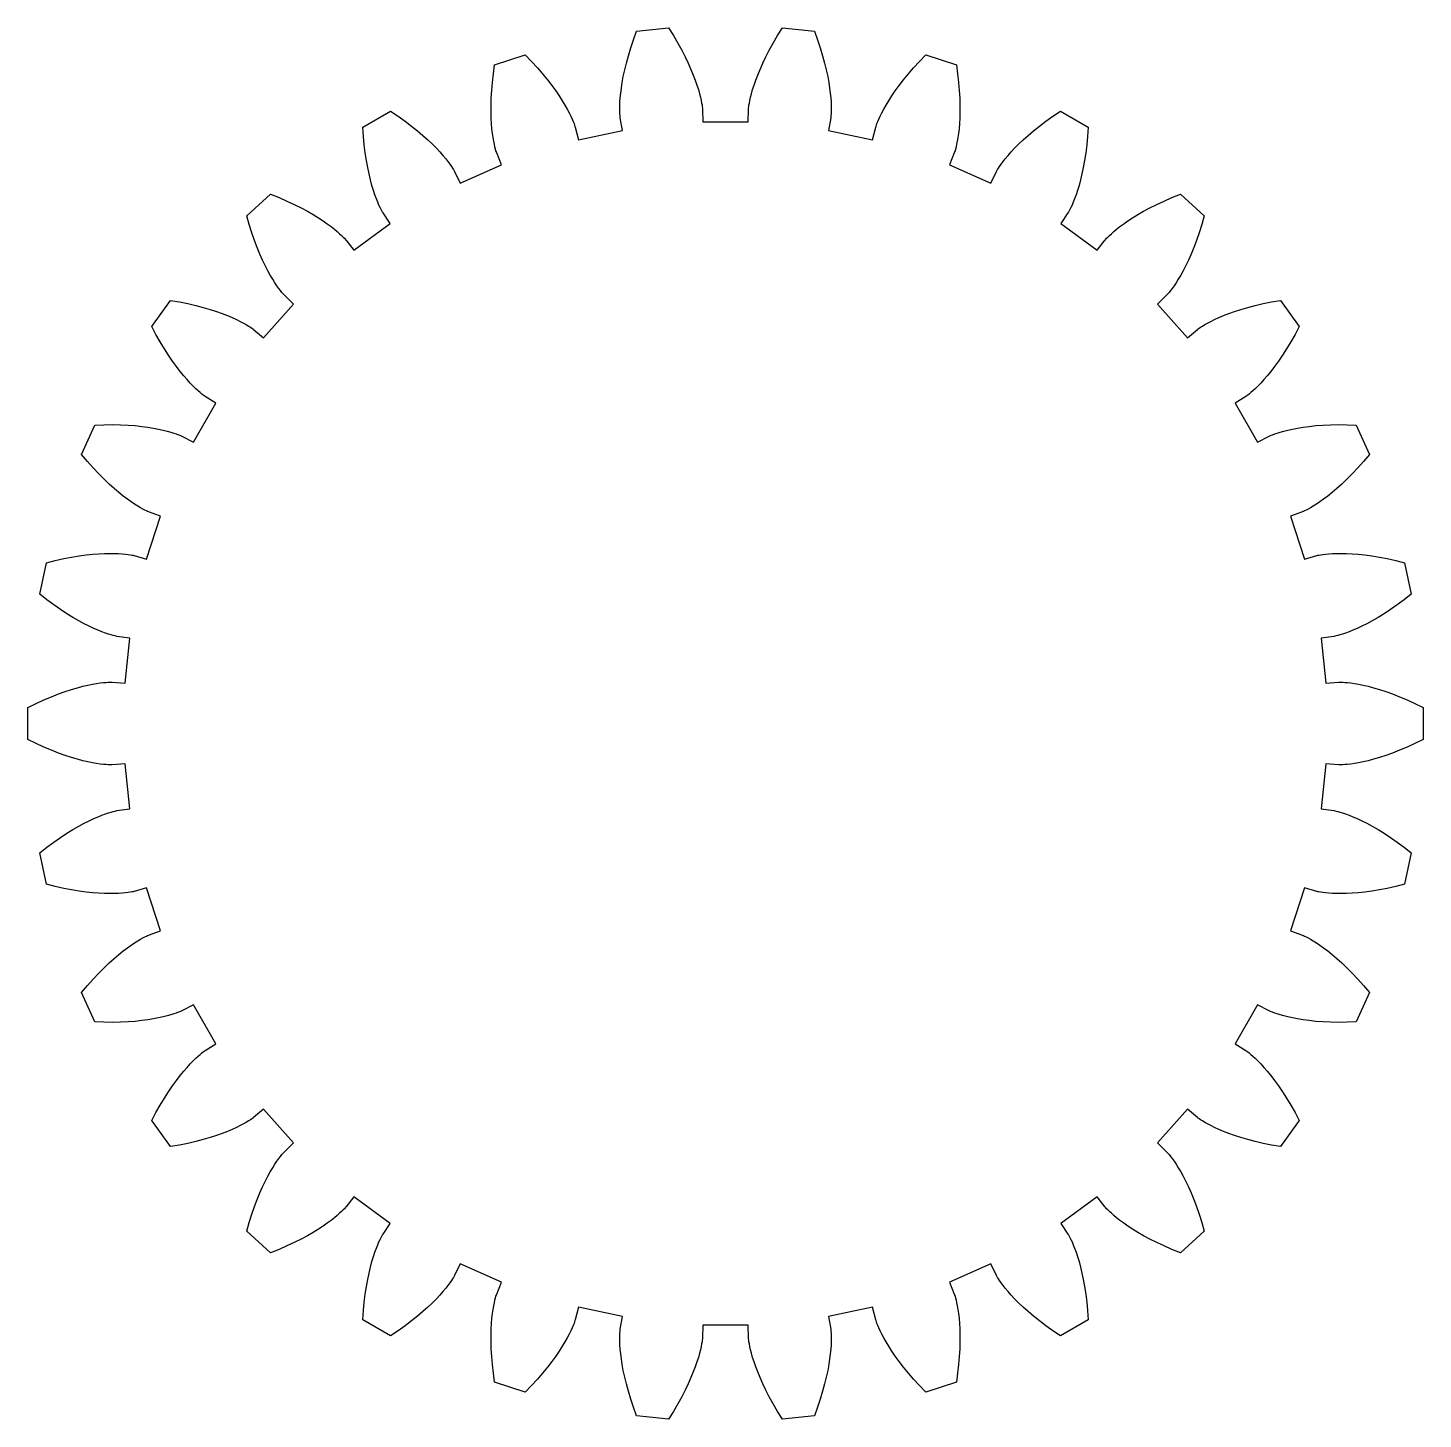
# Model space of a CAD drawing. Extents: x -32 to 32, y -31.9 to 31.9.
import ezdxf

# ---------------------------------------------------------------- set-up
doc = ezdxf.new("R2010")
doc.units = 0
doc.layers.add('1', color=7, linetype='CONTINUOUS')

msp = doc.modelspace()

# ---------------------------------------------------------------- linework, layer by layer
at = {"layer": '1', "color": 1}
for p, q in [((-4.221, 31.348), (-4.077, 31.739)), ((-4.077, 31.739), (-2.611, 31.893)), ((-2.611, 31.893), (-2.389, 31.54)), ((-2.389, 31.54), (-2.189, 31.201)), ((2.189, 31.201), (2.389, 31.54)), ((2.389, 31.54), (2.611, 31.893)), ((2.611, 31.893), (4.077, 31.739)), ((4.077, 31.739), (4.221, 31.348)), ((-4.454, 30.618), (-4.346, 30.974)), ((-4.346, 30.974), (-4.221, 31.348)), ((-2.189, 31.201), (-2.009, 30.875)), ((-2.009, 30.875), (-1.85, 30.565)), ((1.85, 30.565), (2.009, 30.875)), ((2.009, 30.875), (2.189, 31.201)), ((4.221, 31.348), (4.346, 30.974)), ((4.346, 30.974), (4.454, 30.618)), ((-10.646, 29.785), (-10.587, 30.198)), ((-10.587, 30.198), (-9.185, 30.654)), ((-9.185, 30.654), (-8.895, 30.354)), ((-8.895, 30.354), (-8.628, 30.064)), ((-4.623, 29.964), (-4.546, 30.281)), ((-4.546, 30.281), (-4.454, 30.618)), ((-1.85, 30.565), (-1.708, 30.27)), ((-1.708, 30.27), (-1.584, 29.992)), ((1.584, 29.992), (1.708, 30.27)), ((1.708, 30.27), (1.85, 30.565)), ((4.454, 30.618), (4.546, 30.281)), ((4.546, 30.281), (4.623, 29.964)), ((8.628, 30.064), (8.895, 30.354)), ((8.895, 30.354), (9.185, 30.654)), ((9.185, 30.654), (10.587, 30.198)), ((10.587, 30.198), (10.646, 29.785)), ((-10.691, 29.394), (-10.646, 29.785)), ((-8.628, 30.064), (-8.385, 29.783)), ((-8.385, 29.783), (-8.164, 29.512)), ((-8.164, 29.512), (-7.964, 29.254)), ((-4.737, 29.389), (-4.686, 29.666)), ((-4.686, 29.666), (-4.623, 29.964)), ((-1.584, 29.992), (-1.477, 29.732)), ((-1.477, 29.732), (-1.385, 29.49)), ((-1.385, 29.49), (-1.307, 29.266)), ((1.307, 29.266), (1.385, 29.49)), ((1.385, 29.49), (1.477, 29.732)), ((1.477, 29.732), (1.584, 29.992)), ((4.623, 29.964), (4.686, 29.666)), ((4.686, 29.666), (4.737, 29.389)), ((7.964, 29.254), (8.164, 29.512)), ((8.164, 29.512), (8.385, 29.783)), ((8.385, 29.783), (8.628, 30.064)), ((10.646, 29.785), (10.691, 29.394)), ((-10.742, 28.675), (-10.722, 29.023)), ((-10.722, 29.023), (-10.691, 29.394)), ((-7.964, 29.254), (-7.786, 29.008)), ((-7.786, 29.008), (-7.626, 28.775)), ((-4.827, 28.686), (-4.806, 28.899)), ((-4.806, 28.899), (-4.776, 29.133)), ((-4.776, 29.133), (-4.737, 29.389)), ((-1.307, 29.266), (-1.243, 29.062)), ((-1.243, 29.062), (-1.19, 28.878)), ((-1.19, 28.878), (-1.149, 28.714)), ((1.149, 28.714), (1.19, 28.878)), ((1.19, 28.878), (1.243, 29.062)), ((1.243, 29.062), (1.307, 29.266)), ((4.737, 29.389), (4.776, 29.133)), ((4.776, 29.133), (4.806, 28.899)), ((4.806, 28.899), (4.827, 28.686)), ((7.626, 28.775), (7.786, 29.008)), ((7.786, 29.008), (7.964, 29.254)), ((10.691, 29.394), (10.722, 29.023)), ((10.722, 29.023), (10.742, 28.675)), ((-10.752, 28.044), (-10.751, 28.348)), ((-10.751, 28.348), (-10.742, 28.675)), ((-7.626, 28.775), (-7.486, 28.557)), ((-7.486, 28.557), (-7.364, 28.355)), ((-7.364, 28.355), (-7.258, 28.169)), ((-7.258, 28.169), (-7.168, 28)), ((-4.848, 28.179), (-4.847, 28.326)), ((-4.846, 28.055), (-4.848, 28.179)), ((-4.847, 28.326), (-4.84, 28.495)), ((-4.84, 28.495), (-4.827, 28.686)), ((-1.149, 28.714), (-1.116, 28.572)), ((-1.116, 28.572), (-1.093, 28.45)), ((-1.093, 28.45), (-1.076, 28.35)), ((-1.076, 28.35), (-1.065, 28.272)), ((-1.065, 28.272), (-1.059, 28.216)), ((-1.059, 28.216), (-1.056, 28.182)), ((-1.056, 28.182), (-1.056, 28.171)), ((-1.056, 28.171), (-1.034, 27.581)), ((1.034, 27.581), (1.056, 28.171)), ((1.056, 28.182), (1.059, 28.216)), ((1.056, 28.171), (1.056, 28.182)), ((1.059, 28.216), (1.065, 28.272)), ((1.065, 28.272), (1.076, 28.35)), ((1.076, 28.35), (1.093, 28.45)), ((1.093, 28.45), (1.116, 28.572)), ((1.116, 28.572), (1.149, 28.714)), ((4.827, 28.686), (4.84, 28.495)), ((4.84, 28.495), (4.847, 28.326)), ((4.848, 28.179), (4.846, 28.055)), ((4.847, 28.326), (4.848, 28.179)), ((7.168, 28), (7.258, 28.169)), ((7.258, 28.169), (7.364, 28.355)), ((7.364, 28.355), (7.486, 28.557)), ((7.486, 28.557), (7.626, 28.775)), ((10.742, 28.675), (10.751, 28.348)), ((10.751, 28.348), (10.752, 28.044)), ((-16.634, 27.337), (-15.357, 28.074)), ((-15.357, 28.074), (-15.011, 27.842)), ((-15.011, 27.842), (-14.69, 27.613)), ((-14.69, 27.613), (-14.394, 27.388)), ((-10.744, 27.762), (-10.752, 28.044)), ((-10.729, 27.504), (-10.744, 27.762)), ((-7.168, 28), (-7.094, 27.848)), ((-7.094, 27.848), (-7.032, 27.715)), ((-7.032, 27.715), (-6.984, 27.601)), ((-6.984, 27.601), (-6.947, 27.507)), ((-4.842, 27.954), (-4.846, 28.055)), ((-4.836, 27.876), (-4.842, 27.954)), ((-4.831, 27.82), (-4.836, 27.876)), ((-4.826, 27.786), (-4.831, 27.82)), ((-4.824, 27.775), (-4.826, 27.786)), ((-4.723, 27.193), (-4.824, 27.775)), ((-1.034, 27.581), (1.034, 27.581)), ((4.824, 27.775), (4.723, 27.193)), ((4.826, 27.786), (4.824, 27.775)), ((4.831, 27.82), (4.826, 27.786)), ((4.836, 27.876), (4.831, 27.82)), ((4.842, 27.954), (4.836, 27.876)), ((4.846, 28.055), (4.842, 27.954)), ((6.947, 27.507), (6.984, 27.601)), ((6.984, 27.601), (7.032, 27.715)), ((7.032, 27.715), (7.094, 27.848)), ((7.094, 27.848), (7.168, 28)), ((10.744, 27.762), (10.729, 27.504)), ((10.752, 28.044), (10.744, 27.762)), ((14.394, 27.388), (14.69, 27.613)), ((14.69, 27.613), (15.011, 27.842)), ((15.011, 27.842), (15.357, 28.074)), ((15.357, 28.074), (16.634, 27.337)), ((-16.606, 26.921), (-16.634, 27.337)), ((-16.568, 26.529), (-16.606, 26.921)), ((-14.394, 27.388), (-14.121, 27.17)), ((-14.121, 27.17), (-13.873, 26.958)), ((-13.873, 26.958), (-13.646, 26.755)), ((-10.709, 27.268), (-10.729, 27.504)), ((-10.685, 27.055), (-10.709, 27.268)), ((-10.658, 26.866), (-10.685, 27.055)), ((-6.947, 27.507), (-6.92, 27.433)), ((-6.92, 27.433), (-6.902, 27.379)), ((-6.902, 27.379), (-6.893, 27.347)), ((-6.893, 27.347), (-6.89, 27.336)), ((-6.89, 27.336), (-6.745, 26.763)), ((-6.745, 26.763), (-4.723, 27.193)), ((4.723, 27.193), (6.745, 26.763)), ((6.745, 26.763), (6.89, 27.336)), ((6.89, 27.336), (6.893, 27.347)), ((6.893, 27.347), (6.902, 27.379)), ((6.902, 27.379), (6.92, 27.433)), ((6.92, 27.433), (6.947, 27.507)), ((10.685, 27.055), (10.658, 26.866)), ((10.709, 27.268), (10.685, 27.055)), ((10.729, 27.504), (10.709, 27.268)), ((13.646, 26.755), (13.873, 26.958)), ((13.873, 26.958), (14.121, 27.17)), ((14.121, 27.17), (14.394, 27.388)), ((16.606, 26.921), (16.568, 26.529)), ((16.634, 27.337), (16.606, 26.921)), ((-16.522, 26.16), (-16.568, 26.529)), ((-13.646, 26.755), (-13.442, 26.561)), ((-13.442, 26.561), (-13.26, 26.377)), ((-13.26, 26.377), (-13.098, 26.204)), ((-10.63, 26.699), (-10.658, 26.866)), ((-10.601, 26.556), (-10.63, 26.699)), ((-10.574, 26.435), (-10.601, 26.556)), ((-10.548, 26.337), (-10.574, 26.435)), ((-10.526, 26.261), (-10.548, 26.337)), ((-10.509, 26.207), (-10.526, 26.261)), ((10.526, 26.261), (10.509, 26.207)), ((10.548, 26.337), (10.526, 26.261)), ((10.574, 26.435), (10.548, 26.337)), ((10.601, 26.556), (10.574, 26.435)), ((10.63, 26.699), (10.601, 26.556)), ((10.658, 26.866), (10.63, 26.699)), ((13.098, 26.204), (13.26, 26.377)), ((13.26, 26.377), (13.442, 26.561)), ((13.442, 26.561), (13.646, 26.755)), ((16.568, 26.529), (16.522, 26.16)), ((-16.469, 25.815), (-16.522, 26.16)), ((-16.41, 25.493), (-16.469, 25.815)), ((-13.098, 26.204), (-12.956, 26.044)), ((-12.956, 26.044), (-12.833, 25.897)), ((-12.833, 25.897), (-12.729, 25.765)), ((-12.729, 25.765), (-12.641, 25.647)), ((-12.641, 25.647), (-12.57, 25.546)), ((-12.162, 24.776), (-10.274, 25.617)), ((-10.498, 26.175), (-10.509, 26.207)), ((-10.494, 26.165), (-10.498, 26.175)), ((-10.274, 25.617), (-10.494, 26.165)), ((10.494, 26.165), (10.274, 25.617)), ((10.274, 25.617), (12.162, 24.776)), ((10.498, 26.175), (10.494, 26.165)), ((10.509, 26.207), (10.498, 26.175)), ((12.57, 25.546), (12.641, 25.647)), ((12.641, 25.647), (12.729, 25.765)), ((12.729, 25.765), (12.833, 25.897)), ((12.833, 25.897), (12.956, 26.044)), ((12.956, 26.044), (13.098, 26.204)), ((16.469, 25.815), (16.41, 25.493)), ((16.522, 26.16), (16.469, 25.815)), ((-16.347, 25.196), (-16.41, 25.493)), ((-16.281, 24.922), (-16.347, 25.196)), ((-12.57, 25.546), (-12.514, 25.461)), ((-12.514, 25.461), (-12.472, 25.394)), ((-12.472, 25.394), (-12.444, 25.346)), ((-12.444, 25.346), (-12.428, 25.316)), ((-12.428, 25.316), (-12.423, 25.306)), ((-12.423, 25.306), (-12.162, 24.776)), ((12.162, 24.776), (12.423, 25.306)), ((12.423, 25.306), (12.428, 25.316)), ((12.428, 25.316), (12.444, 25.346)), ((12.444, 25.346), (12.472, 25.394)), ((12.472, 25.394), (12.514, 25.461)), ((12.514, 25.461), (12.57, 25.546)), ((16.347, 25.196), (16.281, 24.922)), ((16.41, 25.493), (16.347, 25.196)), ((-16.213, 24.672), (-16.281, 24.922)), ((-16.145, 24.446), (-16.213, 24.672)), ((-16.077, 24.243), (-16.145, 24.446)), ((16.145, 24.446), (16.077, 24.243)), ((16.213, 24.672), (16.145, 24.446)), ((16.281, 24.922), (16.213, 24.672)), ((-21.954, 23.281), (-20.859, 24.268)), ((-20.859, 24.268), (-20.472, 24.112)), ((-20.472, 24.112), (-20.11, 23.955)), ((-20.11, 23.955), (-19.774, 23.797)), ((-19.774, 23.797), (-19.462, 23.64)), ((-16.011, 24.063), (-16.077, 24.243)), ((-15.949, 23.906), (-16.011, 24.063)), ((-15.891, 23.771), (-15.949, 23.906)), ((-15.839, 23.659), (-15.891, 23.771)), ((15.891, 23.771), (15.839, 23.659)), ((15.949, 23.906), (15.891, 23.771)), ((16.011, 24.063), (15.949, 23.906)), ((16.077, 24.243), (16.011, 24.063)), ((19.462, 23.64), (19.774, 23.797)), ((19.774, 23.797), (20.11, 23.955)), ((20.11, 23.955), (20.472, 24.112)), ((20.472, 24.112), (20.859, 24.268)), ((20.859, 24.268), (21.954, 23.281)), ((-21.84, 22.88), (-21.954, 23.281)), ((-19.462, 23.64), (-19.174, 23.485)), ((-19.174, 23.485), (-18.911, 23.333)), ((-18.911, 23.333), (-18.671, 23.186)), ((-18.671, 23.186), (-18.454, 23.044)), ((-18.454, 23.044), (-18.26, 22.909)), ((-15.793, 23.568), (-15.839, 23.659)), ((-15.756, 23.499), (-15.793, 23.568)), ((-15.728, 23.45), (-15.756, 23.499)), ((-15.711, 23.421), (-15.728, 23.45)), ((-15.704, 23.411), (-15.711, 23.421)), ((-15.375, 22.921), (-15.704, 23.411)), ((15.704, 23.411), (15.375, 22.921)), ((15.711, 23.421), (15.704, 23.411)), ((15.728, 23.45), (15.711, 23.421)), ((15.756, 23.499), (15.728, 23.45)), ((15.793, 23.568), (15.756, 23.499)), ((15.839, 23.659), (15.793, 23.568)), ((18.26, 22.909), (18.454, 23.044)), ((18.454, 23.044), (18.671, 23.186)), ((18.671, 23.186), (18.911, 23.333)), ((18.911, 23.333), (19.174, 23.485)), ((19.174, 23.485), (19.462, 23.64)), ((21.954, 23.281), (21.84, 22.88)), ((-21.722, 22.504), (-21.84, 22.88)), ((-21.6, 22.153), (-21.722, 22.504)), ((-18.26, 22.909), (-18.088, 22.781)), ((-18.088, 22.781), (-17.937, 22.663)), ((-17.937, 22.663), (-17.807, 22.555)), ((-17.807, 22.555), (-17.697, 22.459)), ((-17.697, 22.459), (-17.606, 22.374)), ((-17.048, 21.706), (-15.375, 22.921)), ((15.375, 22.921), (17.048, 21.706)), ((17.606, 22.374), (17.697, 22.459)), ((17.697, 22.459), (17.807, 22.555)), ((17.807, 22.555), (17.937, 22.663)), ((17.937, 22.663), (18.088, 22.781)), ((18.088, 22.781), (18.26, 22.909)), ((21.722, 22.504), (21.6, 22.153)), ((21.84, 22.88), (21.722, 22.504)), ((-21.476, 21.826), (-21.6, 22.153)), ((-21.352, 21.524), (-21.476, 21.826)), ((-17.606, 22.374), (-17.534, 22.303)), ((-17.534, 22.303), (-17.48, 22.246)), ((-17.48, 22.246), (-17.442, 22.205)), ((-17.442, 22.205), (-17.42, 22.179)), ((-17.42, 22.179), (-17.413, 22.17)), ((-17.413, 22.17), (-17.048, 21.706)), ((17.048, 21.706), (17.413, 22.17)), ((17.413, 22.17), (17.42, 22.179)), ((17.42, 22.179), (17.442, 22.205)), ((17.442, 22.205), (17.48, 22.246)), ((17.48, 22.246), (17.534, 22.303)), ((17.534, 22.303), (17.606, 22.374)), ((21.476, 21.826), (21.352, 21.524)), ((21.6, 22.153), (21.476, 21.826)), ((-21.229, 21.246), (-21.352, 21.524)), ((-21.107, 20.992), (-21.229, 21.246)), ((21.229, 21.246), (21.107, 20.992)), ((21.352, 21.524), (21.229, 21.246)), ((-20.988, 20.762), (-21.107, 20.992)), ((-20.874, 20.555), (-20.988, 20.762)), ((-20.766, 20.37), (-20.874, 20.555)), ((20.874, 20.555), (20.766, 20.37)), ((20.988, 20.762), (20.874, 20.555)), ((21.107, 20.992), (20.988, 20.762)), ((-20.664, 20.208), (-20.766, 20.37)), ((-20.57, 20.067), (-20.664, 20.208)), ((-20.486, 19.948), (-20.57, 20.067)), ((-20.411, 19.849), (-20.486, 19.948)), ((-20.348, 19.769), (-20.411, 19.849)), ((20.411, 19.849), (20.348, 19.769)), ((20.486, 19.948), (20.411, 19.849)), ((20.57, 20.067), (20.486, 19.948)), ((20.664, 20.208), (20.57, 20.067)), ((20.766, 20.37), (20.664, 20.208)), ((-26.315, 18.208), (-25.448, 19.401)), ((-25.448, 19.401), (-25.038, 19.329)), ((-25.038, 19.329), (-24.651, 19.251)), ((-24.651, 19.251), (-24.289, 19.166)), ((-21.188, 17.687), (-19.805, 19.223)), ((-20.297, 19.709), (-20.348, 19.769)), ((-20.26, 19.667), (-20.297, 19.709)), ((-20.237, 19.643), (-20.26, 19.667)), ((-20.229, 19.635), (-20.237, 19.643)), ((-19.805, 19.223), (-20.229, 19.635)), ((20.229, 19.635), (19.805, 19.223)), ((19.805, 19.223), (21.188, 17.687)), ((20.237, 19.643), (20.229, 19.635)), ((20.26, 19.667), (20.237, 19.643)), ((20.297, 19.709), (20.26, 19.667)), ((20.348, 19.769), (20.297, 19.709)), ((24.289, 19.166), (24.651, 19.251)), ((24.651, 19.251), (25.038, 19.329)), ((25.038, 19.329), (25.448, 19.401)), ((25.448, 19.401), (26.315, 18.208)), ((-24.289, 19.166), (-23.952, 19.077)), ((-23.952, 19.077), (-23.638, 18.985)), ((-23.638, 18.985), (-23.349, 18.891)), ((-23.349, 18.891), (-23.084, 18.797)), ((-23.084, 18.797), (-22.842, 18.703)), ((-22.842, 18.703), (-22.624, 18.611)), ((-22.624, 18.611), (-22.429, 18.523)), ((22.429, 18.523), (22.624, 18.611)), ((22.624, 18.611), (22.842, 18.703)), ((22.842, 18.703), (23.084, 18.797)), ((23.084, 18.797), (23.349, 18.891)), ((23.349, 18.891), (23.638, 18.985)), ((23.638, 18.985), (23.952, 19.077)), ((23.952, 19.077), (24.289, 19.166)), ((-26.12, 17.839), (-26.315, 18.208)), ((-22.429, 18.523), (-22.257, 18.439)), ((-22.257, 18.439), (-22.108, 18.36)), ((-22.108, 18.36), (-21.98, 18.288)), ((-21.98, 18.288), (-21.874, 18.225)), ((-21.874, 18.225), (-21.788, 18.17)), ((-21.788, 18.17), (-21.723, 18.126)), ((-21.723, 18.126), (-21.677, 18.093)), ((-21.677, 18.093), (-21.65, 18.073)), ((-21.65, 18.073), (-21.642, 18.066)), ((-21.642, 18.066), (-21.188, 17.687)), ((21.188, 17.687), (21.642, 18.066)), ((21.642, 18.066), (21.65, 18.073)), ((21.65, 18.073), (21.677, 18.093)), ((21.677, 18.093), (21.723, 18.126)), ((21.723, 18.126), (21.788, 18.17)), ((21.788, 18.17), (21.874, 18.225)), ((21.874, 18.225), (21.98, 18.288)), ((21.98, 18.288), (22.108, 18.36)), ((22.108, 18.36), (22.257, 18.439)), ((22.257, 18.439), (22.429, 18.523)), ((26.315, 18.208), (26.12, 17.839)), ((-25.926, 17.496), (-26.12, 17.839)), ((-25.734, 17.178), (-25.926, 17.496)), ((25.926, 17.496), (25.734, 17.178)), ((26.12, 17.839), (25.926, 17.496)), ((-25.545, 16.884), (-25.734, 17.178)), ((-25.361, 16.614), (-25.545, 16.884)), ((25.545, 16.884), (25.361, 16.614)), ((25.734, 17.178), (25.545, 16.884)), ((-25.182, 16.368), (-25.361, 16.614)), ((-25.01, 16.145), (-25.182, 16.368)), ((-24.846, 15.944), (-25.01, 16.145)), ((25.01, 16.145), (24.846, 15.944)), ((25.182, 16.368), (25.01, 16.145)), ((25.361, 16.614), (25.182, 16.368)), ((-24.692, 15.765), (-24.846, 15.944)), ((-24.547, 15.608), (-24.692, 15.765)), ((-24.414, 15.47), (-24.547, 15.608)), ((-24.293, 15.352), (-24.414, 15.47)), ((24.414, 15.47), (24.293, 15.352)), ((24.547, 15.608), (24.414, 15.47)), ((24.692, 15.765), (24.547, 15.608)), ((24.846, 15.944), (24.692, 15.765)), ((-24.186, 15.253), (-24.293, 15.352)), ((-24.092, 15.171), (-24.186, 15.253)), ((-24.014, 15.107), (-24.092, 15.171)), ((-23.952, 15.058), (-24.014, 15.107)), ((-23.906, 15.025), (-23.952, 15.058)), ((-23.878, 15.006), (-23.906, 15.025)), ((-23.869, 15), (-23.878, 15.006)), ((-23.369, 14.685), (-23.869, 15)), ((23.869, 15), (23.369, 14.685)), ((23.878, 15.006), (23.869, 15)), ((23.906, 15.025), (23.878, 15.006)), ((23.952, 15.058), (23.906, 15.025)), ((24.014, 15.107), (23.952, 15.058)), ((24.092, 15.171), (24.014, 15.107)), ((24.186, 15.253), (24.092, 15.171)), ((24.293, 15.352), (24.186, 15.253)), ((-24.402, 12.895), (-23.369, 14.685)), ((23.369, 14.685), (24.402, 12.895)), ((-29.526, 12.339), (-28.926, 13.686)), ((-28.926, 13.686), (-28.509, 13.701)), ((-28.509, 13.701), (-28.115, 13.705)), ((-28.115, 13.705), (-27.743, 13.697)), ((-27.743, 13.697), (-27.395, 13.681)), ((-27.395, 13.681), (-27.069, 13.656)), ((-27.069, 13.656), (-26.766, 13.624)), ((-26.766, 13.624), (-26.487, 13.587)), ((-26.487, 13.587), (-26.232, 13.545)), ((-26.232, 13.545), (-25.999, 13.501)), ((-25.999, 13.501), (-25.79, 13.455)), ((-25.79, 13.455), (-25.604, 13.408)), ((25.604, 13.408), (25.79, 13.455)), ((25.79, 13.455), (25.999, 13.501)), ((25.999, 13.501), (26.232, 13.545)), ((26.232, 13.545), (26.487, 13.587)), ((26.487, 13.587), (26.766, 13.624)), ((26.766, 13.624), (27.069, 13.656)), ((27.069, 13.656), (27.395, 13.681)), ((27.395, 13.681), (27.743, 13.697)), ((27.743, 13.697), (28.115, 13.705)), ((28.115, 13.705), (28.509, 13.701)), ((28.509, 13.701), (28.926, 13.686)), ((28.926, 13.686), (29.526, 12.339)), ((-25.604, 13.408), (-25.442, 13.363)), ((-25.442, 13.363), (-25.302, 13.319)), ((-25.302, 13.319), (-25.185, 13.279)), ((-25.185, 13.279), (-25.09, 13.243)), ((-25.09, 13.243), (-25.017, 13.213)), ((-25.017, 13.213), (-24.965, 13.191)), ((-24.965, 13.191), (-24.935, 13.176)), ((-24.935, 13.176), (-24.925, 13.171)), ((-24.925, 13.171), (-24.402, 12.895)), ((24.402, 12.895), (24.925, 13.171)), ((24.925, 13.171), (24.935, 13.176)), ((24.935, 13.176), (24.965, 13.191)), ((24.965, 13.191), (25.017, 13.213)), ((25.017, 13.213), (25.09, 13.243)), ((25.09, 13.243), (25.185, 13.279)), ((25.185, 13.279), (25.302, 13.319)), ((25.302, 13.319), (25.442, 13.363)), ((25.442, 13.363), (25.604, 13.408)), ((-29.258, 12.019), (-29.526, 12.339)), ((29.526, 12.339), (29.258, 12.019)), ((-28.997, 11.723), (-29.258, 12.019)), ((-28.743, 11.452), (-28.997, 11.723)), ((28.997, 11.723), (28.743, 11.452)), ((29.258, 12.019), (28.997, 11.723)), ((-28.497, 11.204), (-28.743, 11.452)), ((-28.261, 10.979), (-28.497, 11.204)), ((-28.035, 10.775), (-28.261, 10.979)), ((28.261, 10.979), (28.035, 10.775)), ((28.497, 11.204), (28.261, 10.979)), ((28.743, 11.452), (28.497, 11.204)), ((-27.82, 10.592), (-28.035, 10.775)), ((-27.618, 10.43), (-27.82, 10.592)), ((-27.43, 10.287), (-27.618, 10.43)), ((-27.256, 10.163), (-27.43, 10.287)), ((27.43, 10.287), (27.256, 10.163)), ((27.618, 10.43), (27.43, 10.287)), ((27.82, 10.592), (27.618, 10.43)), ((28.035, 10.775), (27.82, 10.592)), ((-27.097, 10.056), (-27.256, 10.163)), ((-26.954, 9.966), (-27.097, 10.056)), ((-26.828, 9.891), (-26.954, 9.966)), ((-26.72, 9.831), (-26.828, 9.891)), ((-26.63, 9.784), (-26.72, 9.831)), ((-26.559, 9.75), (-26.63, 9.784)), ((-26.508, 9.726), (-26.559, 9.75)), ((-26.477, 9.713), (-26.508, 9.726)), ((-26.466, 9.709), (-26.477, 9.713)), ((-25.911, 9.506), (-26.466, 9.709)), ((26.466, 9.709), (25.911, 9.506)), ((26.477, 9.713), (26.466, 9.709)), ((26.508, 9.726), (26.477, 9.713)), ((26.559, 9.75), (26.508, 9.726)), ((26.63, 9.784), (26.559, 9.75)), ((26.72, 9.831), (26.63, 9.784)), ((26.828, 9.891), (26.72, 9.831)), ((26.954, 9.966), (26.828, 9.891)), ((27.097, 10.056), (26.954, 9.966)), ((27.256, 10.163), (27.097, 10.056)), ((-26.55, 7.54), (-25.911, 9.506)), ((25.911, 9.506), (26.55, 7.54)), ((-29.985, 7.63), (-29.64, 7.686)), ((-29.64, 7.686), (-29.317, 7.729)), ((-29.317, 7.729), (-29.014, 7.761)), ((-29.014, 7.761), (-28.733, 7.783)), ((-28.733, 7.783), (-28.475, 7.796)), ((-28.475, 7.796), (-28.238, 7.8)), ((-28.238, 7.8), (-28.024, 7.799)), ((-28.024, 7.799), (-27.833, 7.792)), ((-27.833, 7.792), (-27.664, 7.781)), ((-27.664, 7.781), (-27.518, 7.767)), ((-27.518, 7.767), (-27.395, 7.752)), ((-27.395, 7.752), (-27.295, 7.737)), ((-27.295, 7.737), (-27.217, 7.723)), ((-27.217, 7.723), (-27.162, 7.712)), ((-27.162, 7.712), (-27.129, 7.704)), ((-27.129, 7.704), (-27.118, 7.701)), ((-27.118, 7.701), (-26.55, 7.54)), ((26.55, 7.54), (27.118, 7.701)), ((27.118, 7.701), (27.129, 7.704)), ((27.129, 7.704), (27.162, 7.712)), ((27.162, 7.712), (27.217, 7.723)), ((27.217, 7.723), (27.295, 7.737)), ((27.295, 7.737), (27.395, 7.752)), ((27.395, 7.752), (27.518, 7.767)), ((27.518, 7.767), (27.664, 7.781)), ((27.664, 7.781), (27.833, 7.792)), ((27.833, 7.792), (28.024, 7.799)), ((28.024, 7.799), (28.238, 7.8)), ((28.238, 7.8), (28.475, 7.796)), ((28.475, 7.796), (28.733, 7.783)), ((28.733, 7.783), (29.014, 7.761)), ((29.014, 7.761), (29.317, 7.729)), ((29.317, 7.729), (29.64, 7.686)), ((29.64, 7.686), (29.985, 7.63)), ((-31.446, 5.93), (-31.139, 7.373)), ((-31.139, 7.373), (-30.735, 7.474)), ((-30.735, 7.474), (-30.35, 7.56)), ((-30.35, 7.56), (-29.985, 7.63)), ((29.985, 7.63), (30.35, 7.56)), ((30.35, 7.56), (30.735, 7.474)), ((30.735, 7.474), (31.139, 7.373)), ((31.139, 7.373), (31.446, 5.93)), ((-31.118, 5.673), (-31.446, 5.93)), ((31.446, 5.93), (31.118, 5.673)), ((-30.801, 5.438), (-31.118, 5.673)), ((-30.496, 5.226), (-30.801, 5.438)), ((-30.204, 5.034), (-30.496, 5.226)), ((30.496, 5.226), (30.204, 5.034)), ((30.801, 5.438), (30.496, 5.226)), ((31.118, 5.673), (30.801, 5.438)), ((-29.926, 4.863), (-30.204, 5.034)), ((-29.663, 4.711), (-29.926, 4.863)), ((-29.415, 4.577), (-29.663, 4.711)), ((-29.184, 4.46), (-29.415, 4.577)), ((29.415, 4.577), (29.184, 4.46)), ((29.663, 4.711), (29.415, 4.577)), ((29.926, 4.863), (29.663, 4.711)), ((30.204, 5.034), (29.926, 4.863)), ((-28.969, 4.359), (-29.184, 4.46)), ((-28.773, 4.274), (-28.969, 4.359)), ((-28.596, 4.202), (-28.773, 4.274)), ((-28.437, 4.144), (-28.596, 4.202)), ((-28.298, 4.097), (-28.437, 4.144)), ((-28.18, 4.06), (-28.298, 4.097)), ((-28.082, 4.033), (-28.18, 4.06)), ((-28.006, 4.015), (-28.082, 4.033)), ((-27.951, 4.003), (-28.006, 4.015)), ((-27.917, 3.996), (-27.951, 4.003)), ((-27.906, 3.995), (-27.917, 3.996)), ((-27.322, 3.911), (-27.906, 3.995)), ((-27.538, 1.855), (-27.322, 3.911)), ((27.906, 3.995), (27.322, 3.911)), ((27.322, 3.911), (27.538, 1.855)), ((27.917, 3.996), (27.906, 3.995)), ((27.951, 4.003), (27.917, 3.996)), ((28.006, 4.015), (27.951, 4.003)), ((28.082, 4.033), (28.006, 4.015)), ((28.18, 4.06), (28.082, 4.033)), ((28.298, 4.097), (28.18, 4.06)), ((28.437, 4.144), (28.298, 4.097)), ((28.596, 4.202), (28.437, 4.144)), ((28.773, 4.274), (28.596, 4.202)), ((28.969, 4.359), (28.773, 4.274)), ((29.184, 4.46), (28.969, 4.359)), ((-30.916, 1.229), (-30.591, 1.355)), ((-30.591, 1.355), (-30.283, 1.465)), ((-30.283, 1.465), (-29.994, 1.559)), ((-29.994, 1.559), (-29.724, 1.639)), ((-29.724, 1.639), (-29.473, 1.705)), ((-29.473, 1.705), (-29.243, 1.759)), ((-29.243, 1.759), (-29.033, 1.802)), ((-29.033, 1.802), (-28.844, 1.835)), ((-28.844, 1.835), (-28.677, 1.859)), ((-28.677, 1.859), (-28.532, 1.876)), ((-28.532, 1.876), (-28.408, 1.887)), ((-28.408, 1.887), (-28.307, 1.893)), ((-28.307, 1.893), (-28.228, 1.896)), ((-28.228, 1.896), (-28.172, 1.896)), ((-28.172, 1.896), (-28.138, 1.895)), ((-28.138, 1.895), (-28.127, 1.895)), ((-28.127, 1.895), (-27.538, 1.855)), ((27.538, 1.855), (28.127, 1.895)), ((28.127, 1.895), (28.138, 1.895)), ((28.138, 1.895), (28.172, 1.896)), ((28.172, 1.896), (28.228, 1.896)), ((28.228, 1.896), (28.307, 1.893)), ((28.307, 1.893), (28.408, 1.887)), ((28.408, 1.887), (28.532, 1.876)), ((28.532, 1.876), (28.677, 1.859)), ((28.677, 1.859), (28.844, 1.835)), ((28.844, 1.835), (29.033, 1.802)), ((29.033, 1.802), (29.243, 1.759)), ((29.243, 1.759), (29.473, 1.705)), ((29.473, 1.705), (29.724, 1.639)), ((29.724, 1.639), (29.994, 1.559)), ((29.994, 1.559), (30.283, 1.465)), ((30.283, 1.465), (30.591, 1.355)), ((30.591, 1.355), (30.916, 1.229)), ((-31.991, 0.737), (-31.617, 0.921)), ((-31.991, -0.737), (-31.991, 0.737)), ((-31.617, 0.921), (-31.259, 1.084)), ((-31.259, 1.084), (-30.916, 1.229)), ((30.916, 1.229), (31.259, 1.084)), ((31.259, 1.084), (31.617, 0.921)), ((31.617, 0.921), (31.991, 0.737)), ((31.991, 0.737), (31.991, -0.737)), ((-31.617, -0.921), (-31.991, -0.737)), ((-31.259, -1.084), (-31.617, -0.921)), ((-30.916, -1.229), (-31.259, -1.084)), ((-30.591, -1.355), (-30.916, -1.229)), ((30.916, -1.229), (30.591, -1.355)), ((31.259, -1.084), (30.916, -1.229)), ((31.617, -0.921), (31.259, -1.084)), ((31.991, -0.737), (31.617, -0.921)), ((-30.283, -1.465), (-30.591, -1.355)), ((-29.994, -1.559), (-30.283, -1.465)), ((-29.724, -1.639), (-29.994, -1.559)), ((-29.473, -1.705), (-29.724, -1.639)), ((-29.243, -1.759), (-29.473, -1.705)), ((-29.033, -1.802), (-29.243, -1.759)), ((-28.844, -1.835), (-29.033, -1.802)), ((-28.677, -1.859), (-28.844, -1.835)), ((-28.532, -1.876), (-28.677, -1.859)), ((-28.408, -1.887), (-28.532, -1.876)), ((-28.307, -1.893), (-28.408, -1.887)), ((-28.228, -1.896), (-28.307, -1.893)), ((-28.172, -1.896), (-28.228, -1.896)), ((-28.138, -1.895), (-28.172, -1.896)), ((-28.127, -1.895), (-28.138, -1.895)), ((-27.538, -1.855), (-28.127, -1.895)), ((-27.322, -3.911), (-27.538, -1.855)), ((27.538, -1.855), (27.322, -3.911)), ((28.127, -1.895), (27.538, -1.855)), ((28.138, -1.895), (28.127, -1.895)), ((28.172, -1.896), (28.138, -1.895)), ((28.228, -1.896), (28.172, -1.896)), ((28.307, -1.893), (28.228, -1.896)), ((28.408, -1.887), (28.307, -1.893)), ((28.532, -1.876), (28.408, -1.887)), ((28.677, -1.859), (28.532, -1.876)), ((28.844, -1.835), (28.677, -1.859)), ((29.033, -1.802), (28.844, -1.835)), ((29.243, -1.759), (29.033, -1.802)), ((29.473, -1.705), (29.243, -1.759)), ((29.724, -1.639), (29.473, -1.705)), ((29.994, -1.559), (29.724, -1.639)), ((30.283, -1.465), (29.994, -1.559)), ((30.591, -1.355), (30.283, -1.465)), ((-29.415, -4.577), (-29.184, -4.46)), ((-29.184, -4.46), (-28.969, -4.359)), ((-28.969, -4.359), (-28.773, -4.274)), ((-28.773, -4.274), (-28.596, -4.202)), ((-28.596, -4.202), (-28.437, -4.144)), ((-28.437, -4.144), (-28.298, -4.097)), ((-28.298, -4.097), (-28.18, -4.06)), ((-28.18, -4.06), (-28.082, -4.033)), ((-28.082, -4.033), (-28.006, -4.015)), ((-28.006, -4.015), (-27.951, -4.003)), ((-27.951, -4.003), (-27.917, -3.996)), ((-27.917, -3.996), (-27.906, -3.995)), ((-27.906, -3.995), (-27.322, -3.911)), ((27.322, -3.911), (27.906, -3.995)), ((27.906, -3.995), (27.917, -3.996)), ((27.917, -3.996), (27.951, -4.003)), ((27.951, -4.003), (28.006, -4.015)), ((28.006, -4.015), (28.082, -4.033)), ((28.082, -4.033), (28.18, -4.06)), ((28.18, -4.06), (28.298, -4.097)), ((28.298, -4.097), (28.437, -4.144)), ((28.437, -4.144), (28.596, -4.202)), ((28.596, -4.202), (28.773, -4.274)), ((28.773, -4.274), (28.969, -4.359)), ((28.969, -4.359), (29.184, -4.46)), ((29.184, -4.46), (29.415, -4.577)), ((-30.496, -5.226), (-30.204, -5.034)), ((-30.204, -5.034), (-29.926, -4.863)), ((-29.926, -4.863), (-29.663, -4.711)), ((-29.663, -4.711), (-29.415, -4.577)), ((29.415, -4.577), (29.663, -4.711)), ((29.663, -4.711), (29.926, -4.863)), ((29.926, -4.863), (30.204, -5.034)), ((30.204, -5.034), (30.496, -5.226)), ((-31.446, -5.93), (-31.118, -5.673)), ((-31.118, -5.673), (-30.801, -5.438)), ((-30.801, -5.438), (-30.496, -5.226)), ((30.496, -5.226), (30.801, -5.438)), ((30.801, -5.438), (31.118, -5.673)), ((31.118, -5.673), (31.446, -5.93)), ((-31.139, -7.373), (-31.446, -5.93)), ((31.446, -5.93), (31.139, -7.373)), ((-30.735, -7.474), (-31.139, -7.373)), ((-30.35, -7.56), (-30.735, -7.474)), ((-29.985, -7.63), (-30.35, -7.56)), ((-29.64, -7.686), (-29.985, -7.63)), ((-26.55, -7.54), (-27.118, -7.701)), ((-25.911, -9.506), (-26.55, -7.54)), ((26.55, -7.54), (25.911, -9.506)), ((27.118, -7.701), (26.55, -7.54)), ((29.985, -7.63), (29.64, -7.686)), ((30.35, -7.56), (29.985, -7.63)), ((30.735, -7.474), (30.35, -7.56)), ((31.139, -7.373), (30.735, -7.474)), ((-29.317, -7.729), (-29.64, -7.686)), ((-29.014, -7.761), (-29.317, -7.729)), ((-28.733, -7.783), (-29.014, -7.761)), ((-28.475, -7.796), (-28.733, -7.783)), ((-28.238, -7.8), (-28.475, -7.796)), ((-28.024, -7.799), (-28.238, -7.8)), ((-27.833, -7.792), (-28.024, -7.799)), ((-27.664, -7.781), (-27.833, -7.792)), ((-27.518, -7.767), (-27.664, -7.781)), ((-27.395, -7.752), (-27.518, -7.767)), ((-27.295, -7.737), (-27.395, -7.752)), ((-27.217, -7.723), (-27.295, -7.737)), ((-27.162, -7.712), (-27.217, -7.723)), ((-27.129, -7.704), (-27.162, -7.712)), ((-27.118, -7.701), (-27.129, -7.704)), ((27.129, -7.704), (27.118, -7.701)), ((27.162, -7.712), (27.129, -7.704)), ((27.217, -7.723), (27.162, -7.712)), ((27.295, -7.737), (27.217, -7.723)), ((27.395, -7.752), (27.295, -7.737)), ((27.518, -7.767), (27.395, -7.752)), ((27.664, -7.781), (27.518, -7.767)), ((27.833, -7.792), (27.664, -7.781)), ((28.024, -7.799), (27.833, -7.792)), ((28.238, -7.8), (28.024, -7.799)), ((28.475, -7.796), (28.238, -7.8)), ((28.733, -7.783), (28.475, -7.796)), ((29.014, -7.761), (28.733, -7.783)), ((29.317, -7.729), (29.014, -7.761)), ((29.64, -7.686), (29.317, -7.729)), ((-26.466, -9.709), (-25.911, -9.506)), ((25.911, -9.506), (26.466, -9.709)), ((-27.43, -10.287), (-27.256, -10.163)), ((-27.256, -10.163), (-27.097, -10.056)), ((-27.097, -10.056), (-26.954, -9.966)), ((-26.954, -9.966), (-26.828, -9.891)), ((-26.828, -9.891), (-26.72, -9.831)), ((-26.72, -9.831), (-26.63, -9.784)), ((-26.63, -9.784), (-26.559, -9.75)), ((-26.559, -9.75), (-26.508, -9.726)), ((-26.508, -9.726), (-26.477, -9.713)), ((-26.477, -9.713), (-26.466, -9.709)), ((26.466, -9.709), (26.477, -9.713)), ((26.477, -9.713), (26.508, -9.726)), ((26.508, -9.726), (26.559, -9.75)), ((26.559, -9.75), (26.63, -9.784)), ((26.63, -9.784), (26.72, -9.831)), ((26.72, -9.831), (26.828, -9.891)), ((26.828, -9.891), (26.954, -9.966)), ((26.954, -9.966), (27.097, -10.056)), ((27.097, -10.056), (27.256, -10.163)), ((27.256, -10.163), (27.43, -10.287)), ((-28.261, -10.979), (-28.035, -10.775)), ((-28.035, -10.775), (-27.82, -10.592)), ((-27.82, -10.592), (-27.618, -10.43)), ((-27.618, -10.43), (-27.43, -10.287)), ((27.43, -10.287), (27.618, -10.43)), ((27.618, -10.43), (27.82, -10.592)), ((27.82, -10.592), (28.035, -10.775)), ((28.035, -10.775), (28.261, -10.979)), ((-28.997, -11.723), (-28.743, -11.452)), ((-28.743, -11.452), (-28.497, -11.204)), ((-28.497, -11.204), (-28.261, -10.979)), ((28.261, -10.979), (28.497, -11.204)), ((28.497, -11.204), (28.743, -11.452)), ((28.743, -11.452), (28.997, -11.723)), ((-29.526, -12.339), (-29.258, -12.019)), ((-29.258, -12.019), (-28.997, -11.723)), ((28.997, -11.723), (29.258, -12.019)), ((29.258, -12.019), (29.526, -12.339)), ((-28.926, -13.686), (-29.526, -12.339)), ((29.526, -12.339), (28.926, -13.686)), ((-25.604, -13.408), (-25.79, -13.455)), ((-25.442, -13.363), (-25.604, -13.408)), ((-25.302, -13.319), (-25.442, -13.363)), ((-25.185, -13.279), (-25.302, -13.319)), ((-25.09, -13.243), (-25.185, -13.279)), ((-25.017, -13.213), (-25.09, -13.243)), ((-24.965, -13.191), (-25.017, -13.213)), ((-24.935, -13.176), (-24.965, -13.191)), ((-24.925, -13.171), (-24.935, -13.176)), ((-24.402, -12.895), (-24.925, -13.171)), ((-23.369, -14.685), (-24.402, -12.895)), ((24.402, -12.895), (23.369, -14.685)), ((24.925, -13.171), (24.402, -12.895)), ((24.935, -13.176), (24.925, -13.171)), ((24.965, -13.191), (24.935, -13.176)), ((25.017, -13.213), (24.965, -13.191)), ((25.09, -13.243), (25.017, -13.213)), ((25.185, -13.279), (25.09, -13.243)), ((25.302, -13.319), (25.185, -13.279)), ((25.442, -13.363), (25.302, -13.319)), ((25.604, -13.408), (25.442, -13.363)), ((25.79, -13.455), (25.604, -13.408)), ((-28.509, -13.701), (-28.926, -13.686)), ((-28.115, -13.705), (-28.509, -13.701)), ((-27.743, -13.697), (-28.115, -13.705)), ((-27.395, -13.681), (-27.743, -13.697)), ((-27.069, -13.656), (-27.395, -13.681)), ((-26.766, -13.624), (-27.069, -13.656)), ((-26.487, -13.587), (-26.766, -13.624)), ((-26.232, -13.545), (-26.487, -13.587)), ((-25.999, -13.501), (-26.232, -13.545)), ((-25.79, -13.455), (-25.999, -13.501)), ((25.999, -13.501), (25.79, -13.455)), ((26.232, -13.545), (25.999, -13.501)), ((26.487, -13.587), (26.232, -13.545)), ((26.766, -13.624), (26.487, -13.587)), ((27.069, -13.656), (26.766, -13.624)), ((27.395, -13.681), (27.069, -13.656)), ((27.743, -13.697), (27.395, -13.681)), ((28.115, -13.705), (27.743, -13.697)), ((28.509, -13.701), (28.115, -13.705)), ((28.926, -13.686), (28.509, -13.701)), ((-23.869, -15), (-23.369, -14.685)), ((23.369, -14.685), (23.869, -15)), ((-24.414, -15.47), (-24.293, -15.352)), ((-24.293, -15.352), (-24.186, -15.253)), ((-24.186, -15.253), (-24.092, -15.171)), ((-24.092, -15.171), (-24.014, -15.107)), ((-24.014, -15.107), (-23.952, -15.058)), ((-23.952, -15.058), (-23.906, -15.025)), ((-23.906, -15.025), (-23.878, -15.006)), ((-23.878, -15.006), (-23.869, -15)), ((23.869, -15), (23.878, -15.006)), ((23.878, -15.006), (23.906, -15.025)), ((23.906, -15.025), (23.952, -15.058)), ((23.952, -15.058), (24.014, -15.107)), ((24.014, -15.107), (24.092, -15.171)), ((24.092, -15.171), (24.186, -15.253)), ((24.186, -15.253), (24.293, -15.352)), ((24.293, -15.352), (24.414, -15.47)), ((-25.01, -16.145), (-24.846, -15.944)), ((-24.846, -15.944), (-24.692, -15.765)), ((-24.692, -15.765), (-24.547, -15.608)), ((-24.547, -15.608), (-24.414, -15.47)), ((24.414, -15.47), (24.547, -15.608)), ((24.547, -15.608), (24.692, -15.765)), ((24.692, -15.765), (24.846, -15.944)), ((24.846, -15.944), (25.01, -16.145)), ((-25.545, -16.884), (-25.361, -16.614)), ((-25.361, -16.614), (-25.182, -16.368)), ((-25.182, -16.368), (-25.01, -16.145)), ((25.01, -16.145), (25.182, -16.368)), ((25.182, -16.368), (25.361, -16.614)), ((25.361, -16.614), (25.545, -16.884)), ((-25.926, -17.496), (-25.734, -17.178)), ((-25.734, -17.178), (-25.545, -16.884)), ((25.545, -16.884), (25.734, -17.178)), ((25.734, -17.178), (25.926, -17.496)), ((-26.315, -18.208), (-26.12, -17.839)), ((-26.12, -17.839), (-25.926, -17.496)), ((-21.188, -17.687), (-21.642, -18.066)), ((-19.805, -19.223), (-21.188, -17.687)), ((21.188, -17.687), (19.805, -19.223)), ((21.642, -18.066), (21.188, -17.687)), ((25.926, -17.496), (26.12, -17.839)), ((26.12, -17.839), (26.315, -18.208)), ((-25.448, -19.401), (-26.315, -18.208)), ((-22.429, -18.523), (-22.624, -18.611)), ((-22.257, -18.439), (-22.429, -18.523)), ((-22.108, -18.36), (-22.257, -18.439)), ((-21.98, -18.288), (-22.108, -18.36)), ((-21.874, -18.225), (-21.98, -18.288)), ((-21.788, -18.17), (-21.874, -18.225)), ((-21.723, -18.126), (-21.788, -18.17)), ((-21.677, -18.093), (-21.723, -18.126)), ((-21.65, -18.073), (-21.677, -18.093)), ((-21.642, -18.066), (-21.65, -18.073)), ((21.65, -18.073), (21.642, -18.066)), ((21.677, -18.093), (21.65, -18.073)), ((21.723, -18.126), (21.677, -18.093)), ((21.788, -18.17), (21.723, -18.126)), ((21.874, -18.225), (21.788, -18.17)), ((21.98, -18.288), (21.874, -18.225)), ((22.108, -18.36), (21.98, -18.288)), ((22.257, -18.439), (22.108, -18.36)), ((22.429, -18.523), (22.257, -18.439)), ((22.624, -18.611), (22.429, -18.523)), ((26.315, -18.208), (25.448, -19.401)), ((-24.289, -19.166), (-24.651, -19.251)), ((-23.952, -19.077), (-24.289, -19.166)), ((-23.638, -18.985), (-23.952, -19.077)), ((-23.349, -18.891), (-23.638, -18.985)), ((-23.084, -18.797), (-23.349, -18.891)), ((-22.842, -18.703), (-23.084, -18.797)), ((-22.624, -18.611), (-22.842, -18.703)), ((22.842, -18.703), (22.624, -18.611)), ((23.084, -18.797), (22.842, -18.703)), ((23.349, -18.891), (23.084, -18.797)), ((23.638, -18.985), (23.349, -18.891)), ((23.952, -19.077), (23.638, -18.985)), ((24.289, -19.166), (23.952, -19.077)), ((24.651, -19.251), (24.289, -19.166)), ((-25.038, -19.329), (-25.448, -19.401)), ((-24.651, -19.251), (-25.038, -19.329)), ((-20.411, -19.849), (-20.348, -19.769)), ((-20.348, -19.769), (-20.297, -19.709)), ((-20.297, -19.709), (-20.26, -19.667)), ((-20.26, -19.667), (-20.237, -19.643)), ((-20.237, -19.643), (-20.229, -19.635)), ((-20.229, -19.635), (-19.805, -19.223)), ((19.805, -19.223), (20.229, -19.635)), ((20.229, -19.635), (20.237, -19.643)), ((20.237, -19.643), (20.26, -19.667)), ((20.26, -19.667), (20.297, -19.709)), ((20.297, -19.709), (20.348, -19.769)), ((20.348, -19.769), (20.411, -19.849)), ((25.038, -19.329), (24.651, -19.251)), ((25.448, -19.401), (25.038, -19.329)), ((-20.874, -20.555), (-20.766, -20.37)), ((-20.766, -20.37), (-20.664, -20.208)), ((-20.664, -20.208), (-20.57, -20.067)), ((-20.57, -20.067), (-20.486, -19.948)), ((-20.486, -19.948), (-20.411, -19.849)), ((20.411, -19.849), (20.486, -19.948)), ((20.486, -19.948), (20.57, -20.067)), ((20.57, -20.067), (20.664, -20.208)), ((20.664, -20.208), (20.766, -20.37)), ((20.766, -20.37), (20.874, -20.555)), ((-21.229, -21.246), (-21.107, -20.992)), ((-21.107, -20.992), (-20.988, -20.762)), ((-20.988, -20.762), (-20.874, -20.555)), ((20.874, -20.555), (20.988, -20.762)), ((20.988, -20.762), (21.107, -20.992)), ((21.107, -20.992), (21.229, -21.246)), ((-21.476, -21.826), (-21.352, -21.524)), ((-21.352, -21.524), (-21.229, -21.246)), ((-17.048, -21.706), (-17.413, -22.17)), ((-15.375, -22.921), (-17.048, -21.706)), ((17.048, -21.706), (15.375, -22.921)), ((17.413, -22.17), (17.048, -21.706)), ((21.229, -21.246), (21.352, -21.524)), ((21.352, -21.524), (21.476, -21.826)), ((-21.722, -22.504), (-21.6, -22.153)), ((-21.6, -22.153), (-21.476, -21.826)), ((-17.606, -22.374), (-17.697, -22.459)), ((-17.534, -22.303), (-17.606, -22.374)), ((-17.48, -22.246), (-17.534, -22.303)), ((-17.442, -22.205), (-17.48, -22.246)), ((-17.42, -22.179), (-17.442, -22.205)), ((-17.413, -22.17), (-17.42, -22.179)), ((17.42, -22.179), (17.413, -22.17)), ((17.442, -22.205), (17.42, -22.179)), ((17.48, -22.246), (17.442, -22.205)), ((17.534, -22.303), (17.48, -22.246)), ((17.606, -22.374), (17.534, -22.303)), ((17.697, -22.459), (17.606, -22.374)), ((21.476, -21.826), (21.6, -22.153)), ((21.6, -22.153), (21.722, -22.504)), ((-21.954, -23.281), (-21.84, -22.88)), ((-21.84, -22.88), (-21.722, -22.504)), ((-18.26, -22.909), (-18.454, -23.044)), ((-18.088, -22.781), (-18.26, -22.909)), ((-17.937, -22.663), (-18.088, -22.781)), ((-17.807, -22.555), (-17.937, -22.663)), ((-17.697, -22.459), (-17.807, -22.555)), ((-15.704, -23.411), (-15.375, -22.921)), ((15.375, -22.921), (15.704, -23.411)), ((17.807, -22.555), (17.697, -22.459)), ((17.937, -22.663), (17.807, -22.555)), ((18.088, -22.781), (17.937, -22.663)), ((18.26, -22.909), (18.088, -22.781)), ((18.454, -23.044), (18.26, -22.909)), ((21.722, -22.504), (21.84, -22.88)), ((21.84, -22.88), (21.954, -23.281)), ((-20.859, -24.268), (-21.954, -23.281)), ((-19.462, -23.64), (-19.774, -23.797)), ((-19.174, -23.485), (-19.462, -23.64)), ((-18.911, -23.333), (-19.174, -23.485)), ((-18.671, -23.186), (-18.911, -23.333)), ((-18.454, -23.044), (-18.671, -23.186)), ((-15.891, -23.771), (-15.839, -23.659)), ((-15.839, -23.659), (-15.793, -23.568)), ((-15.793, -23.568), (-15.756, -23.499)), ((-15.756, -23.499), (-15.728, -23.45)), ((-15.728, -23.45), (-15.711, -23.421)), ((-15.711, -23.421), (-15.704, -23.411)), ((15.704, -23.411), (15.711, -23.421)), ((15.711, -23.421), (15.728, -23.45)), ((15.728, -23.45), (15.756, -23.499)), ((15.756, -23.499), (15.793, -23.568)), ((15.793, -23.568), (15.839, -23.659)), ((15.839, -23.659), (15.891, -23.771)), ((18.671, -23.186), (18.454, -23.044)), ((18.911, -23.333), (18.671, -23.186)), ((19.174, -23.485), (18.911, -23.333)), ((19.462, -23.64), (19.174, -23.485)), ((19.774, -23.797), (19.462, -23.64)), ((21.954, -23.281), (20.859, -24.268)), ((-20.472, -24.112), (-20.859, -24.268)), ((-20.11, -23.955), (-20.472, -24.112)), ((-19.774, -23.797), (-20.11, -23.955)), ((-16.145, -24.446), (-16.077, -24.243)), ((-16.077, -24.243), (-16.011, -24.063)), ((-16.011, -24.063), (-15.949, -23.906)), ((-15.949, -23.906), (-15.891, -23.771)), ((15.891, -23.771), (15.949, -23.906)), ((15.949, -23.906), (16.011, -24.063)), ((16.011, -24.063), (16.077, -24.243)), ((16.077, -24.243), (16.145, -24.446)), ((20.11, -23.955), (19.774, -23.797)), ((20.472, -24.112), (20.11, -23.955)), ((20.859, -24.268), (20.472, -24.112)), ((-16.347, -25.196), (-16.281, -24.922)), ((-16.281, -24.922), (-16.213, -24.672)), ((-16.213, -24.672), (-16.145, -24.446)), ((-12.162, -24.776), (-12.423, -25.306)), ((-10.274, -25.617), (-12.162, -24.776)), ((12.162, -24.776), (10.274, -25.617)), ((12.423, -25.306), (12.162, -24.776)), ((16.145, -24.446), (16.213, -24.672)), ((16.213, -24.672), (16.281, -24.922)), ((16.281, -24.922), (16.347, -25.196)), ((-16.469, -25.815), (-16.41, -25.493)), ((-16.41, -25.493), (-16.347, -25.196)), ((-12.57, -25.546), (-12.641, -25.647)), ((-12.514, -25.461), (-12.57, -25.546)), ((-12.472, -25.394), (-12.514, -25.461)), ((-12.444, -25.346), (-12.472, -25.394)), ((-12.428, -25.316), (-12.444, -25.346)), ((-12.423, -25.306), (-12.428, -25.316)), ((12.428, -25.316), (12.423, -25.306)), ((12.444, -25.346), (12.428, -25.316)), ((12.472, -25.394), (12.444, -25.346)), ((12.514, -25.461), (12.472, -25.394)), ((12.57, -25.546), (12.514, -25.461)), ((12.641, -25.647), (12.57, -25.546)), ((16.347, -25.196), (16.41, -25.493)), ((16.41, -25.493), (16.469, -25.815)), ((-16.568, -26.529), (-16.522, -26.16)), ((-16.522, -26.16), (-16.469, -25.815)), ((-13.098, -26.204), (-13.26, -26.377)), ((-12.956, -26.044), (-13.098, -26.204)), ((-12.833, -25.897), (-12.956, -26.044)), ((-12.729, -25.765), (-12.833, -25.897)), ((-12.641, -25.647), (-12.729, -25.765)), ((-10.526, -26.261), (-10.509, -26.207)), ((-10.509, -26.207), (-10.498, -26.175)), ((-10.498, -26.175), (-10.494, -26.165)), ((-10.494, -26.165), (-10.274, -25.617)), ((10.274, -25.617), (10.494, -26.165)), ((10.494, -26.165), (10.498, -26.175)), ((10.498, -26.175), (10.509, -26.207)), ((10.509, -26.207), (10.526, -26.261)), ((12.729, -25.765), (12.641, -25.647)), ((12.833, -25.897), (12.729, -25.765)), ((12.956, -26.044), (12.833, -25.897)), ((13.098, -26.204), (12.956, -26.044)), ((13.26, -26.377), (13.098, -26.204)), ((16.469, -25.815), (16.522, -26.16)), ((16.522, -26.16), (16.568, -26.529)), ((-16.606, -26.921), (-16.568, -26.529)), ((-13.646, -26.755), (-13.873, -26.958)), ((-13.442, -26.561), (-13.646, -26.755)), ((-13.26, -26.377), (-13.442, -26.561)), ((-10.685, -27.055), (-10.658, -26.866)), ((-10.658, -26.866), (-10.63, -26.699)), ((-10.63, -26.699), (-10.601, -26.556)), ((-10.601, -26.556), (-10.574, -26.435)), ((-10.574, -26.435), (-10.548, -26.337)), ((-10.548, -26.337), (-10.526, -26.261)), ((-6.745, -26.763), (-6.89, -27.336)), ((-4.723, -27.193), (-6.745, -26.763)), ((6.745, -26.763), (4.723, -27.193)), ((6.89, -27.336), (6.745, -26.763)), ((10.526, -26.261), (10.548, -26.337)), ((10.548, -26.337), (10.574, -26.435)), ((10.574, -26.435), (10.601, -26.556)), ((10.601, -26.556), (10.63, -26.699)), ((10.63, -26.699), (10.658, -26.866)), ((10.658, -26.866), (10.685, -27.055)), ((13.442, -26.561), (13.26, -26.377)), ((13.646, -26.755), (13.442, -26.561)), ((13.873, -26.958), (13.646, -26.755)), ((16.568, -26.529), (16.606, -26.921)), ((-16.634, -27.337), (-16.606, -26.921)), ((-15.357, -28.074), (-16.634, -27.337)), ((-14.394, -27.388), (-14.69, -27.613)), ((-14.121, -27.17), (-14.394, -27.388)), ((-13.873, -26.958), (-14.121, -27.17)), ((-10.744, -27.762), (-10.729, -27.504)), ((-10.729, -27.504), (-10.709, -27.268)), ((-10.709, -27.268), (-10.685, -27.055)), ((-6.947, -27.507), (-6.984, -27.601)), ((-6.92, -27.433), (-6.947, -27.507)), ((-6.902, -27.379), (-6.92, -27.433)), ((-6.893, -27.347), (-6.902, -27.379)), ((-6.89, -27.336), (-6.893, -27.347)), ((-4.824, -27.775), (-4.723, -27.193)), ((4.723, -27.193), (4.824, -27.775)), ((6.893, -27.347), (6.89, -27.336)), ((6.902, -27.379), (6.893, -27.347)), ((6.92, -27.433), (6.902, -27.379)), ((6.947, -27.507), (6.92, -27.433)), ((6.984, -27.601), (6.947, -27.507)), ((10.685, -27.055), (10.709, -27.268)), ((10.709, -27.268), (10.729, -27.504)), ((10.729, -27.504), (10.744, -27.762)), ((14.121, -27.17), (13.873, -26.958)), ((14.394, -27.388), (14.121, -27.17)), ((14.69, -27.613), (14.394, -27.388)), ((16.634, -27.337), (15.357, -28.074)), ((16.606, -26.921), (16.634, -27.337)), ((-15.011, -27.842), (-15.357, -28.074)), ((-14.69, -27.613), (-15.011, -27.842)), ((-10.752, -28.044), (-10.744, -27.762)), ((-10.751, -28.348), (-10.752, -28.044)), ((-7.168, -28), (-7.258, -28.169)), ((-7.094, -27.848), (-7.168, -28)), ((-7.032, -27.715), (-7.094, -27.848)), ((-6.984, -27.601), (-7.032, -27.715)), ((-4.848, -28.179), (-4.846, -28.055)), ((-4.846, -28.055), (-4.842, -27.954)), ((-4.842, -27.954), (-4.836, -27.876)), ((-4.836, -27.876), (-4.831, -27.82)), ((-4.831, -27.82), (-4.826, -27.786)), ((-4.826, -27.786), (-4.824, -27.775)), ((-1.034, -27.581), (-1.056, -28.171)), ((1.034, -27.581), (-1.034, -27.581)), ((1.056, -28.171), (1.034, -27.581)), ((4.824, -27.775), (4.826, -27.786)), ((4.826, -27.786), (4.831, -27.82)), ((4.831, -27.82), (4.836, -27.876)), ((4.836, -27.876), (4.842, -27.954)), ((4.842, -27.954), (4.846, -28.055)), ((4.846, -28.055), (4.848, -28.179)), ((7.032, -27.715), (6.984, -27.601)), ((7.094, -27.848), (7.032, -27.715)), ((7.168, -28), (7.094, -27.848)), ((7.258, -28.169), (7.168, -28)), ((10.744, -27.762), (10.752, -28.044)), ((10.752, -28.044), (10.751, -28.348)), ((15.011, -27.842), (14.69, -27.613)), ((15.357, -28.074), (15.011, -27.842)), ((-10.742, -28.675), (-10.751, -28.348)), ((-10.722, -29.023), (-10.742, -28.675)), ((-7.626, -28.775), (-7.786, -29.008)), ((-7.486, -28.557), (-7.626, -28.775)), ((-7.364, -28.355), (-7.486, -28.557)), ((-7.258, -28.169), (-7.364, -28.355)), ((-4.847, -28.326), (-4.848, -28.179)), ((-4.84, -28.495), (-4.847, -28.326)), ((-4.827, -28.686), (-4.84, -28.495)), ((-4.806, -28.899), (-4.827, -28.686)), ((-1.149, -28.714), (-1.19, -28.878)), ((-1.116, -28.572), (-1.149, -28.714)), ((-1.093, -28.45), (-1.116, -28.572)), ((-1.076, -28.35), (-1.093, -28.45)), ((-1.065, -28.272), (-1.076, -28.35)), ((-1.059, -28.216), (-1.065, -28.272)), ((-1.056, -28.182), (-1.059, -28.216)), ((-1.056, -28.171), (-1.056, -28.182)), ((1.056, -28.182), (1.056, -28.171)), ((1.059, -28.216), (1.056, -28.182)), ((1.065, -28.272), (1.059, -28.216)), ((1.076, -28.35), (1.065, -28.272)), ((1.093, -28.45), (1.076, -28.35)), ((1.116, -28.572), (1.093, -28.45)), ((1.149, -28.714), (1.116, -28.572)), ((1.19, -28.878), (1.149, -28.714)), ((4.827, -28.686), (4.806, -28.899)), ((4.84, -28.495), (4.827, -28.686)), ((4.847, -28.326), (4.84, -28.495)), ((4.848, -28.179), (4.847, -28.326)), ((7.364, -28.355), (7.258, -28.169)), ((7.486, -28.557), (7.364, -28.355)), ((7.626, -28.775), (7.486, -28.557)), ((7.786, -29.008), (7.626, -28.775)), ((10.742, -28.675), (10.722, -29.023)), ((10.751, -28.348), (10.742, -28.675)), ((-10.691, -29.394), (-10.722, -29.023)), ((-10.646, -29.785), (-10.691, -29.394)), ((-7.964, -29.254), (-8.164, -29.512)), ((-7.786, -29.008), (-7.964, -29.254)), ((-4.776, -29.133), (-4.806, -28.899)), ((-4.737, -29.389), (-4.776, -29.133)), ((-4.686, -29.666), (-4.737, -29.389)), ((-1.307, -29.266), (-1.385, -29.49)), ((-1.243, -29.062), (-1.307, -29.266)), ((-1.19, -28.878), (-1.243, -29.062)), ((1.243, -29.062), (1.19, -28.878)), ((1.307, -29.266), (1.243, -29.062)), ((1.385, -29.49), (1.307, -29.266)), ((4.737, -29.389), (4.686, -29.666)), ((4.776, -29.133), (4.737, -29.389)), ((4.806, -28.899), (4.776, -29.133)), ((7.964, -29.254), (7.786, -29.008)), ((8.164, -29.512), (7.964, -29.254)), ((10.691, -29.394), (10.646, -29.785)), ((10.722, -29.023), (10.691, -29.394)), ((-10.587, -30.198), (-10.646, -29.785)), ((-8.628, -30.064), (-8.895, -30.354)), ((-8.385, -29.783), (-8.628, -30.064)), ((-8.164, -29.512), (-8.385, -29.783)), ((-4.623, -29.964), (-4.686, -29.666)), ((-4.546, -30.281), (-4.623, -29.964)), ((-1.584, -29.992), (-1.708, -30.27)), ((-1.477, -29.732), (-1.584, -29.992)), ((-1.385, -29.49), (-1.477, -29.732)), ((1.477, -29.732), (1.385, -29.49)), ((1.584, -29.992), (1.477, -29.732)), ((1.708, -30.27), (1.584, -29.992)), ((4.623, -29.964), (4.546, -30.281)), ((4.686, -29.666), (4.623, -29.964)), ((8.385, -29.783), (8.164, -29.512)), ((8.628, -30.064), (8.385, -29.783)), ((8.895, -30.354), (8.628, -30.064)), ((10.646, -29.785), (10.587, -30.198)), ((-9.185, -30.654), (-10.587, -30.198)), ((-8.895, -30.354), (-9.185, -30.654)), ((-4.454, -30.618), (-4.546, -30.281)), ((-4.346, -30.974), (-4.454, -30.618)), ((-1.85, -30.565), (-2.009, -30.875)), ((-1.708, -30.27), (-1.85, -30.565)), ((1.85, -30.565), (1.708, -30.27)), ((2.009, -30.875), (1.85, -30.565)), ((4.454, -30.618), (4.346, -30.974)), ((4.546, -30.281), (4.454, -30.618)), ((9.185, -30.654), (8.895, -30.354)), ((10.587, -30.198), (9.185, -30.654)), ((-4.221, -31.348), (-4.346, -30.974)), ((-4.077, -31.739), (-4.221, -31.348)), ((-2.189, -31.201), (-2.389, -31.54)), ((-2.009, -30.875), (-2.189, -31.201)), ((2.189, -31.201), (2.009, -30.875)), ((2.389, -31.54), (2.189, -31.201)), ((4.221, -31.348), (4.077, -31.739)), ((4.346, -30.974), (4.221, -31.348)), ((-2.611, -31.893), (-4.077, -31.739)), ((-2.389, -31.54), (-2.611, -31.893)), ((2.611, -31.893), (2.389, -31.54)), ((4.077, -31.739), (2.611, -31.893))]:
    msp.add_line(p, q, dxfattribs=at)

doc.saveas('drawing.dxf')
